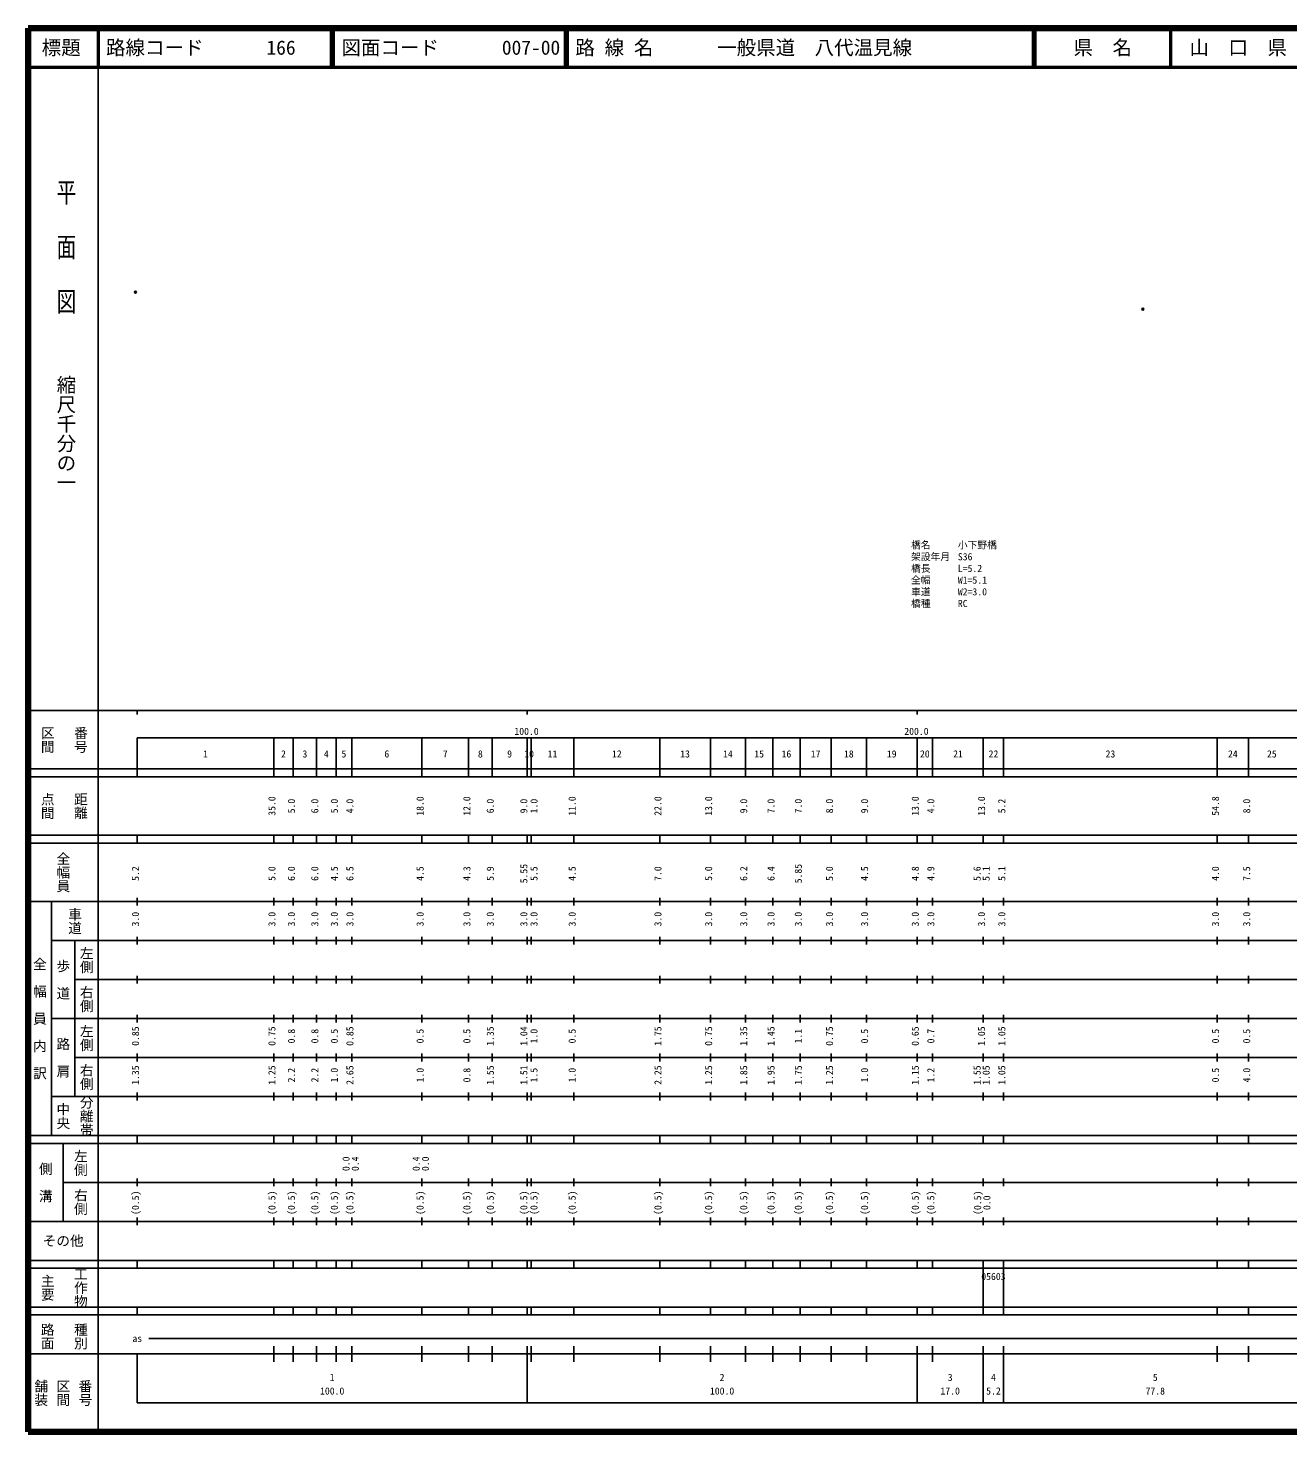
# Model space of a CAD drawing. Units: millimetres on the paper. Extents: x 40 to 680, y 20 to 380.
# Drawn here: x 40 to 363.1, y 20 to 380 of the extents above; entities that cross this region are included whole.
import ezdxf
from ezdxf.enums import TextEntityAlignment as Align

# ---------------------------------------------------------------- set-up
doc = ezdxf.new("R2010")
doc.units = ezdxf.units.MM
doc.header["$PDMODE"] = 32
doc.header["$PDSIZE"] = 0.5
for name, color, linetype in [('M-OTRS', 6, 'Continuous'), ('M-STR-HTXT', 7, 'Continuous'), ('M-TTL-TXT', 7, 'Continuous')]:
    doc.layers.add(name, color=color, linetype=linetype)
for name, color, linetype, lineweight in [('M-TTL', 2, 'Continuous', 140), ('M-TTL-BAND', 7, 'Continuous', 25), ('M-TTL-LINE', 7, 'Continuous', 50)]:
    doc.layers.add(name, color=color, linetype=linetype, lineweight=lineweight)
doc.styles.add('@ＭＳ ゴシック', font='')
doc.styles.add('ＭＳ ゴシック', font='')
doc.styles.get('@ＭＳ ゴシック').set_extended_font_data('@MS Gothic')
doc.styles.get('ＭＳ ゴシック').set_extended_font_data('MS Gothic')

msp = doc.modelspace()

# ---------------------------------------------------------------- linework, layer by layer
at = {"layer": 'M-OTRS'}
for p in [(67.517, 312.26), (325.932, 307.902)]:
    msp.add_point(p, dxfattribs=at)
at = {"layer": 'M-TTL'}
for p, q in [((40, 380), (40, 20)), ((680, 380), (40, 380)), ((40, 20), (680, 20))]:
    msp.add_line(p, q, dxfattribs=at)
at = {"layer": 'M-TTL-BAND'}
for p, q in [((58, 370), (58, 20)), ((40, 205), (579, 205)), ((68, 205), (68, 204)), ((168, 205), (168, 204)), ((268, 205), (268, 204)), ((68, 198), (579, 198)), ((68, 198), (68, 188)), ((103, 188), (103, 198)), ((108, 188), (108, 198)), ((114, 188), (114, 198)), ((119, 188), (119, 198)), ((123, 188), (123, 198)), ((141, 188), (141, 198)), ((153, 188), (153, 198)), ((159, 188), (159, 198)), ((168, 188), (168, 198)), ((169, 188), (169, 198)), ((180, 188), (180, 198)), ((202, 188), (202, 198)), ((215, 188), (215, 198)), ((224, 188), (224, 198)), ((231, 188), (231, 198)), ((238, 188), (238, 198)), ((246, 188), (246, 198)), ((255, 188), (255, 198)), ((268, 188), (268, 198)), ((272, 188), (272, 198)), ((285, 188), (285, 198)), ((290.2, 188), (290.2, 198)), ((345, 188), (345, 198)), ((353, 188), (353, 198)), ((40, 190), (579, 190)), ((40, 188), (579, 188)), ((40, 173), (579, 173)), ((68, 171), (68, 173)), ((103, 171), (103, 173)), ((108, 171), (108, 173)), ((114, 171), (114, 173)), ((119, 171), (119, 173)), ((123, 171), (123, 173)), ((141, 171), (141, 173)), ((153, 171), (153, 173)), ((159, 171), (159, 173)), ((168, 171), (168, 173)), ((169, 171), (169, 173)), ((180, 171), (180, 173)), ((202, 171), (202, 173)), ((215, 171), (215, 173)), ((224, 171), (224, 173)), ((231, 171), (231, 173)), ((238, 171), (238, 173)), ((246, 171), (246, 173)), ((255, 171), (255, 173)), ((268, 171), (268, 173)), ((272, 171), (272, 173)), ((285, 171), (285, 173)), ((290.2, 171), (290.2, 173)), ((345, 171), (345, 173)), ((353, 171), (353, 173)), ((40, 171), (579, 171)), ((40, 156), (579, 156)), ((46, 96), (46, 156)), ((68, 155), (68, 157)), ((103, 155), (103, 157)), ((108, 155), (108, 157)), ((114, 155), (114, 157)), ((119, 155), (119, 157)), ((123, 155), (123, 157)), ((141, 155), (141, 157)), ((153, 155), (153, 157)), ((159, 155), (159, 157)), ((168, 155), (168, 157)), ((169, 155), (169, 157)), ((180, 155), (180, 157)), ((202, 155), (202, 157)), ((215, 155), (215, 157)), ((224, 155), (224, 157)), ((231, 155), (231, 157)), ((238, 155), (238, 157)), ((246, 155), (246, 157)), ((255, 155), (255, 157)), ((268, 155), (268, 157)), ((272, 155), (272, 157)), ((285, 155), (285, 157)), ((290.2, 155), (290.2, 157)), ((345, 155), (345, 157)), ((353, 155), (353, 157)), ((46, 146), (579, 146)), ((52, 146), (52, 106)), ((68, 145), (68, 147)), ((103, 145), (103, 147)), ((108, 145), (108, 147)), ((114, 145), (114, 147)), ((119, 145), (119, 147)), ((123, 145), (123, 147)), ((141, 145), (141, 147)), ((153, 145), (153, 147)), ((159, 145), (159, 147)), ((168, 145), (168, 147)), ((169, 145), (169, 147)), ((180, 145), (180, 147)), ((202, 145), (202, 147)), ((215, 145), (215, 147)), ((224, 145), (224, 147)), ((231, 145), (231, 147)), ((238, 145), (238, 147)), ((246, 145), (246, 147)), ((255, 145), (255, 147)), ((268, 145), (268, 147)), ((272, 145), (272, 147)), ((285, 145), (285, 147)), ((290.2, 145), (290.2, 147)), ((345, 145), (345, 147)), ((353, 145), (353, 147)), ((68, 135), (68, 137)), ((103, 135), (103, 137)), ((108, 135), (108, 137)), ((114, 135), (114, 137)), ((119, 135), (119, 137)), ((123, 135), (123, 137)), ((141, 135), (141, 137)), ((153, 135), (153, 137)), ((159, 135), (159, 137)), ((168, 135), (168, 137)), ((169, 135), (169, 137)), ((180, 135), (180, 137)), ((202, 135), (202, 137)), ((215, 135), (215, 137)), ((224, 135), (224, 137)), ((231, 135), (231, 137)), ((238, 135), (238, 137)), ((246, 135), (246, 137)), ((255, 135), (255, 137)), ((268, 135), (268, 137)), ((272, 135), (272, 137)), ((285, 135), (285, 137)), ((290.2, 135), (290.2, 137)), ((345, 135), (345, 137)), ((353, 135), (353, 137)), ((52, 136), (579, 136)), ((46, 126), (579, 126)), ((68, 125), (68, 127)), ((103, 125), (103, 127)), ((108, 125), (108, 127)), ((114, 125), (114, 127)), ((119, 125), (119, 127)), ((123, 125), (123, 127)), ((141, 125), (141, 127)), ((153, 125), (153, 127)), ((159, 125), (159, 127)), ((168, 125), (168, 127)), ((169, 125), (169, 127)), ((180, 125), (180, 127)), ((202, 125), (202, 127)), ((215, 125), (215, 127)), ((224, 125), (224, 127)), ((231, 125), (231, 127)), ((238, 125), (238, 127)), ((246, 125), (246, 127)), ((255, 125), (255, 127)), ((268, 125), (268, 127)), ((272, 125), (272, 127)), ((285, 125), (285, 127)), ((290.2, 125), (290.2, 127)), ((345, 125), (345, 127)), ((353, 125), (353, 127)), ((52, 116), (579, 116)), ((68, 115), (68, 117)), ((103, 115), (103, 117)), ((108, 115), (108, 117)), ((114, 115), (114, 117)), ((119, 115), (119, 117)), ((123, 115), (123, 117)), ((141, 115), (141, 117)), ((153, 115), (153, 117)), ((159, 115), (159, 117)), ((168, 115), (168, 117)), ((169, 115), (169, 117)), ((180, 115), (180, 117)), ((202, 115), (202, 117)), ((215, 115), (215, 117)), ((224, 115), (224, 117)), ((231, 115), (231, 117)), ((238, 115), (238, 117)), ((246, 115), (246, 117)), ((255, 115), (255, 117)), ((268, 115), (268, 117)), ((272, 115), (272, 117)), ((285, 115), (285, 117)), ((290.2, 115), (290.2, 117)), ((345, 115), (345, 117)), ((353, 115), (353, 117)), ((46, 106), (579, 106)), ((68, 105), (68, 107)), ((103, 105), (103, 107)), ((108, 105), (108, 107)), ((114, 105), (114, 107)), ((119, 105), (119, 107)), ((123, 105), (123, 107)), ((141, 105), (141, 107)), ((153, 105), (153, 107)), ((159, 105), (159, 107)), ((168, 105), (168, 107)), ((169, 105), (169, 107)), ((180, 105), (180, 107)), ((202, 105), (202, 107)), ((215, 105), (215, 107)), ((224, 105), (224, 107)), ((231, 105), (231, 107)), ((238, 105), (238, 107)), ((246, 105), (246, 107)), ((255, 105), (255, 107)), ((268, 105), (268, 107)), ((272, 105), (272, 107)), ((285, 105), (285, 107)), ((290.2, 105), (290.2, 107)), ((345, 105), (345, 107)), ((353, 105), (353, 107)), ((40, 96), (579, 96)), ((40, 94), (579, 94)), ((49, 94), (49, 74)), ((68, 94), (68, 96)), ((103, 94), (103, 96)), ((108, 94), (108, 96)), ((114, 94), (114, 96)), ((119, 94), (119, 96)), ((123, 94), (123, 96)), ((141, 94), (141, 96)), ((153, 94), (153, 96)), ((159, 94), (159, 96)), ((168, 94), (168, 96)), ((169, 94), (169, 96)), ((180, 94), (180, 96)), ((202, 94), (202, 96)), ((215, 94), (215, 96)), ((224, 94), (224, 96)), ((231, 94), (231, 96)), ((238, 94), (238, 96)), ((246, 94), (246, 96)), ((255, 94), (255, 96)), ((268, 94), (268, 96)), ((272, 94), (272, 96)), ((285, 94), (285, 96)), ((290.2, 94), (290.2, 96)), ((345, 94), (345, 96)), ((353, 94), (353, 96)), ((49, 84), (579, 84)), ((68, 83), (68, 85)), ((103, 83), (103, 85)), ((108, 83), (108, 85)), ((114, 83), (114, 85)), ((119, 83), (119, 85)), ((123, 83), (123, 85)), ((141, 83), (141, 85)), ((153, 83), (153, 85)), ((159, 83), (159, 85)), ((168, 83), (168, 85)), ((169, 83), (169, 85)), ((180, 83), (180, 85)), ((202, 83), (202, 85)), ((215, 83), (215, 85)), ((224, 83), (224, 85)), ((231, 83), (231, 85)), ((238, 83), (238, 85)), ((246, 83), (246, 85)), ((255, 83), (255, 85)), ((268, 83), (268, 85)), ((272, 83), (272, 85)), ((285, 83), (285, 85)), ((290.2, 83), (290.2, 85)), ((345, 83), (345, 85)), ((353, 83), (353, 85)), ((40, 74), (579, 74)), ((68, 73), (68, 75)), ((103, 73), (103, 75)), ((108, 73), (108, 75)), ((114, 73), (114, 75)), ((119, 73), (119, 75)), ((123, 73), (123, 75)), ((141, 73), (141, 75)), ((153, 73), (153, 75)), ((159, 73), (159, 75)), ((168, 73), (168, 75)), ((169, 73), (169, 75)), ((180, 73), (180, 75)), ((202, 73), (202, 75)), ((215, 73), (215, 75)), ((224, 73), (224, 75)), ((231, 73), (231, 75)), ((238, 73), (238, 75)), ((246, 73), (246, 75)), ((255, 73), (255, 75)), ((268, 73), (268, 75)), ((272, 73), (272, 75)), ((285, 73), (285, 75)), ((290.2, 73), (290.2, 75)), ((345, 73), (345, 75)), ((353, 73), (353, 75)), ((40, 64), (579, 64)), ((40, 62), (579, 62)), ((68, 62), (68, 64)), ((103, 62), (103, 64)), ((108, 62), (108, 64)), ((114, 62), (114, 64)), ((119, 62), (119, 64)), ((123, 62), (123, 64)), ((141, 62), (141, 64)), ((153, 62), (153, 64)), ((159, 62), (159, 64)), ((168, 62), (168, 64)), ((169, 62), (169, 64)), ((180, 62), (180, 64)), ((202, 62), (202, 64)), ((215, 62), (215, 64)), ((224, 62), (224, 64)), ((231, 62), (231, 64)), ((238, 62), (238, 64)), ((246, 62), (246, 64)), ((255, 62), (255, 64)), ((268, 62), (268, 64)), ((272, 62), (272, 64)), ((285, 62), (285, 64)), ((285, 52), (285, 62)), ((290.2, 62), (290.2, 64)), ((290.2, 52), (290.2, 62)), ((345, 62), (345, 64)), ((353, 62), (353, 64)), ((40, 52), (579, 52)), ((68, 50), (68, 52)), ((103, 50), (103, 52)), ((108, 50), (108, 52)), ((114, 50), (114, 52)), ((119, 50), (119, 52)), ((123, 50), (123, 52)), ((141, 50), (141, 52)), ((153, 50), (153, 52)), ((159, 50), (159, 52)), ((168, 50), (168, 52)), ((169, 50), (169, 52)), ((180, 50), (180, 52)), ((202, 50), (202, 52)), ((215, 50), (215, 52)), ((224, 50), (224, 52)), ((231, 50), (231, 52)), ((238, 50), (238, 52)), ((246, 50), (246, 52)), ((255, 50), (255, 52)), ((268, 50), (268, 52)), ((272, 50), (272, 52)), ((285, 50), (285, 52)), ((290.2, 50), (290.2, 52)), ((345, 50), (345, 52)), ((353, 50), (353, 52)), ((40, 50), (579, 50)), ((71, 44), (500.5, 44)), ((40, 40), (579, 40)), ((68, 40), (68, 27.5)), ((103, 38), (103, 42)), ((108, 38), (108, 42)), ((114, 38), (114, 42)), ((119, 38), (119, 42)), ((123, 38), (123, 42)), ((141, 38), (141, 42)), ((153, 38), (153, 42)), ((159, 38), (159, 42)), ((168, 27.5), (168, 42)), ((169, 38), (169, 42)), ((180, 38), (180, 42)), ((202, 38), (202, 42)), ((215, 38), (215, 42)), ((224, 38), (224, 42)), ((231, 38), (231, 42)), ((238, 38), (238, 42)), ((246, 38), (246, 42)), ((255, 38), (255, 42)), ((268, 27.5), (268, 42)), ((272, 38), (272, 42)), ((285, 27.5), (285, 42)), ((290.2, 27.5), (290.2, 42)), ((345, 38), (345, 42)), ((353, 38), (353, 42)), ((68, 27.5), (579, 27.5))]:
    msp.add_line(p, q, dxfattribs=at)
at = {"layer": 'M-TTL-LINE'}
for p, q in [((58, 380), (58, 370)), ((117.75, 380), (117.75, 370)), ((118.25, 380), (118.25, 370)), ((177.75, 380), (177.75, 370)), ((178.25, 380), (178.25, 370)), ((297.75, 380), (297.75, 370)), ((298.25, 380), (298.25, 370)), ((333, 380), (333, 370)), ((40, 370), (680, 370))]:
    msp.add_line(p, q, dxfattribs=at)

# ---------------------------------------------------------------- texts
at = {"layer": 'M-STR-HTXT', "style": 'ＭＳ ゴシック'}
for s, p in [('橋名', (266.466, 245.978)), ('小下野橋', (278.466, 245.978)), ('架設年月', (266.466, 242.978)), ('S36', (278.466, 242.978)), ('橋長', (266.466, 239.978)), ('L=5.2', (278.466, 239.978)), ('全幅', (266.466, 236.978)), ('W1=5.1', (278.466, 236.978)), ('車道', (266.466, 233.978)), ('W2=3.0', (278.466, 233.978)), ('橋種', (266.466, 230.978)), ('RC', (278.466, 230.978))]:
    msp.add_text(s, height=1.833, dxfattribs=at).set_placement(p, align=Align.BOTTOM_LEFT)
at = {"layer": 'M-TTL-BAND', "style": '@ＭＳ ゴシック', "width": 1.4}
msp.add_text('平  面  図', height=3.666, rotation=270, dxfattribs=at).set_placement((49.777, 306.475), align=Align.MIDDLE_RIGHT)
at = {"layer": 'M-TTL-BAND', "style": '@ＭＳ ゴシック'}
msp.add_text('縮尺千分の一', height=3.666, rotation=270, dxfattribs=at).set_placement((49.777, 261.03), align=Align.MIDDLE_RIGHT)
for s, p in [('区間', (45, 197.5)), ('番号', (53.5, 197.5)), ('点間', (45, 180.5)), ('距離', (53.5, 180.5)), ('全幅員', (49, 163.5)), ('車道', (52, 151)), ('左側', (55, 141)), ('全\u3000幅\u3000員\u3000内\u3000訳', (43, 126)), ('歩\u3000道', (49, 136)), ('右側', (55, 131)), ('左側', (55, 121)), ('路\u3000肩', (49, 116)), ('右側', (55, 111)), ('分離帯', (55, 101)), ('中央', (49, 101)), ('左側', (53.5, 89)), ('側\u3000溝', (44.5, 84)), ('右側', (53.5, 79)), ('工作物', (53.5, 57)), ('主要', (45, 57)), ('路面', (45, 44.5)), ('種別', (53.5, 44.5)), ('舗装', (43.333, 30)), ('区間', (49, 30)), ('番号', (54.667, 30))]:
    msp.add_text(s, height=2.566, rotation=270, dxfattribs=at).set_placement(p, align=Align.MIDDLE_CENTER)
at = {"layer": 'M-TTL-BAND', "style": 'ＭＳ ゴシック'}
for s, p in [('100.0', (167.844, 198.195)), ('200.0', (267.844, 198.195)), ('1', (85.5, 192.405)), ('2', (105.5, 192.405)), ('3', (111, 192.405)), ('4', (116.5, 192.405)), ('5', (121, 192.405)), ('6', (132, 192.405)), ('7', (147, 192.405)), ('8', (156, 192.405)), ('9', (163.5, 192.405)), ('10', (168.5, 192.405)), ('11', (174.5, 192.405)), ('12', (191, 192.405)), ('13', (208.5, 192.405)), ('14', (219.5, 192.405)), ('15', (227.5, 192.405)), ('16', (234.5, 192.405)), ('17', (242, 192.405)), ('18', (250.5, 192.405)), ('19', (261.5, 192.405)), ('20', (270, 192.405)), ('21', (278.5, 192.405)), ('22', (287.6, 192.405)), ('23', (317.6, 192.405)), ('24', (349, 192.405)), ('25', (359, 192.405)), ('as', (68, 42.5)), ('1', (118, 32.523)), ('2', (218, 32.523)), ('3', (276.5, 32.523)), ('4', (287.6, 32.523)), ('5', (329.1, 32.523)), ('100.0', (118, 29.033)), ('100.0', (218, 29.033)), ('17.0', (276.5, 29.033)), ('5.2', (287.6, 29.033)), ('77.8', (329.1, 29.033))]:
    msp.add_text(s, height=1.833, dxfattribs=at).set_placement(p, align=Align.BOTTOM_CENTER)
for s, p in [('35.0', (104, 180.5)), ('5.0', (109, 180.5)), ('6.0', (115, 180.5)), ('5.0', (120, 180.5)), ('4.0', (124, 180.5)), ('18.0', (142, 180.5)), ('12.0', (154, 180.5)), ('6.0', (160, 180.5)), ('9.0', (168.611, 180.5)), ('1.0', (171.206, 180.5)), ('11.0', (181, 180.5)), ('22.0', (203, 180.5)), ('13.0', (216, 180.5)), ('9.0', (225, 180.5)), ('7.0', (232, 180.5)), ('7.0', (239, 180.5)), ('8.0', (247, 180.5)), ('9.0', (256, 180.5)), ('13.0', (269, 180.5)), ('4.0', (273, 180.5)), ('13.0', (286, 180.5)), ('5.2', (291.2, 180.5)), ('54.8', (346, 180.5)), ('8.0', (354, 180.5)), ('5.2', (69, 163.174)), ('5.0', (104, 163.174)), ('6.0', (109, 163.174)), ('6.0', (115, 163.174)), ('4.5', (120, 163.174)), ('6.5', (124, 163.174)), ('4.5', (142, 163.174)), ('4.3', (154, 163.174)), ('5.9', (160, 163.174)), ('5.55', (168.611, 163.174)), ('5.5', (171.206, 163.174)), ('4.5', (181, 163.174)), ('7.0', (203, 163.174)), ('5.0', (216, 163.174)), ('6.2', (225, 163.174)), ('6.4', (232, 163.174)), ('5.85', (239, 163.174)), ('5.0', (247, 163.174)), ('4.5', (256, 163.174)), ('4.8', (269, 163.174)), ('4.9', (273, 163.174)), ('5.6', (284.87, 163.174)), ('5.1', (287.181, 163.174)), ('5.1', (291.2, 163.174)), ('4.0', (346, 163.174)), ('7.5', (354, 163.174)), ('3.0', (69, 151.5)), ('3.0', (104, 151.5)), ('3.0', (109, 151.5)), ('3.0', (115, 151.5)), ('3.0', (120, 151.5)), ('3.0', (124, 151.5)), ('3.0', (142, 151.5)), ('3.0', (154, 151.5)), ('3.0', (160, 151.5)), ('3.0', (168.611, 151.5)), ('3.0', (171.206, 151.5)), ('3.0', (181, 151.5)), ('3.0', (203, 151.5)), ('3.0', (216, 151.5)), ('3.0', (225, 151.5)), ('3.0', (232, 151.5)), ('3.0', (239, 151.5)), ('3.0', (247, 151.5)), ('3.0', (256, 151.5)), ('3.0', (269, 151.5)), ('3.0', (273, 151.5)), ('3.0', (286, 151.5)), ('3.0', (291.2, 151.5)), ('3.0', (346, 151.5)), ('3.0', (354, 151.5)), ('0.85', (69, 121.5)), ('0.75', (104, 121.5)), ('0.8', (109, 121.5)), ('0.8', (115, 121.5)), ('0.5', (120, 121.5)), ('0.85', (124, 121.5)), ('0.5', (142, 121.5)), ('0.5', (154, 121.5)), ('1.35', (160, 121.5)), ('1.04', (168.611, 121.5)), ('1.0', (171.206, 121.5)), ('0.5', (181, 121.5)), ('1.75', (203, 121.5)), ('0.75', (216, 121.5)), ('1.35', (225, 121.5)), ('1.45', (232, 121.5)), ('1.1', (239, 121.5)), ('0.75', (247, 121.5)), ('0.5', (256, 121.5)), ('0.65', (269, 121.5)), ('0.7', (273, 121.5)), ('1.05', (286, 121.5)), ('1.05', (291.2, 121.5)), ('0.5', (346, 121.5)), ('0.5', (354, 121.5)), ('1.35', (69, 111.5)), ('1.25', (104, 111.5)), ('2.2', (109, 111.5)), ('2.2', (115, 111.5)), ('1.0', (120, 111.5)), ('2.65', (124, 111.5)), ('1.0', (142, 111.5)), ('0.8', (154, 111.5)), ('1.55', (160, 111.5)), ('1.51', (168.611, 111.5)), ('1.5', (171.206, 111.5)), ('1.0', (181, 111.5)), ('2.25', (203, 111.5)), ('1.25', (216, 111.5)), ('1.85', (225, 111.5)), ('1.95', (232, 111.5)), ('1.75', (239, 111.5)), ('1.25', (247, 111.5)), ('1.0', (256, 111.5)), ('1.15', (269, 111.5)), ('1.2', (273, 111.5)), ('1.55', (284.87, 111.5)), ('1.05', (287.181, 111.5)), ('1.05', (291.2, 111.5)), ('0.5', (346, 111.5)), ('4.0', (354, 111.5)), ('0.0', (123, 88.764)), ('0.4', (125.37, 88.764)), ('0.4', (141, 88.764)), ('0.0', (143.37, 88.764)), ('(0.5)', (69, 78.764)), ('(0.5)', (104, 78.764)), ('(0.5)', (109, 78.764)), ('(0.5)', (115, 78.764)), ('(0.5)', (120, 78.764)), ('(0.5)', (124, 78.764)), ('(0.5)', (142, 78.764)), ('(0.5)', (154, 78.764)), ('(0.5)', (160, 78.764)), ('(0.5)', (168.611, 78.764)), ('(0.5)', (171.206, 78.764)), ('(0.5)', (181, 78.764)), ('(0.5)', (203, 78.764)), ('(0.5)', (216, 78.764)), ('(0.5)', (225, 78.764)), ('(0.5)', (232, 78.764)), ('(0.5)', (239, 78.764)), ('(0.5)', (247, 78.764)), ('(0.5)', (256, 78.764)), ('(0.5)', (269, 78.764)), ('(0.5)', (273, 78.764)), ('(0.5)', (285, 78.764)), ('0.0', (287.37, 78.764))]:
    msp.add_text(s, height=1.833, rotation=90, dxfattribs=at).set_placement(p, align=Align.BOTTOM_CENTER)
msp.add_text('その他', height=2.566, dxfattribs=at).set_placement((49, 69), align=Align.MIDDLE_CENTER)
msp.add_text('05603', height=1.833, dxfattribs=at).set_placement((284.475, 58.405), align=Align.BOTTOM_LEFT)
at = {"layer": 'M-TTL-TXT', "style": 'ＭＳ ゴシック'}
for s, p in [('標題', (48.5, 375)), ('県\u3000名', (315.625, 375)), ('山\u3000口\u3000県', (350.375, 375))]:
    msp.add_text(s, height=3.666, dxfattribs=at).set_placement(p, align=Align.MIDDLE_CENTER)
for s, p in [('路線コード', (60, 375)), ('166', (101.142, 375)), ('図面コード', (120.38, 375)), ('007-00', (161.521, 375)), ('路 線 名', (180.38, 375)), ('一般県道\u3000八代温見線', (216.734, 375))]:
    msp.add_text(s, height=3.666, dxfattribs=at).set_placement(p, align=Align.MIDDLE_LEFT)

doc.saveas('drawing.dxf')
